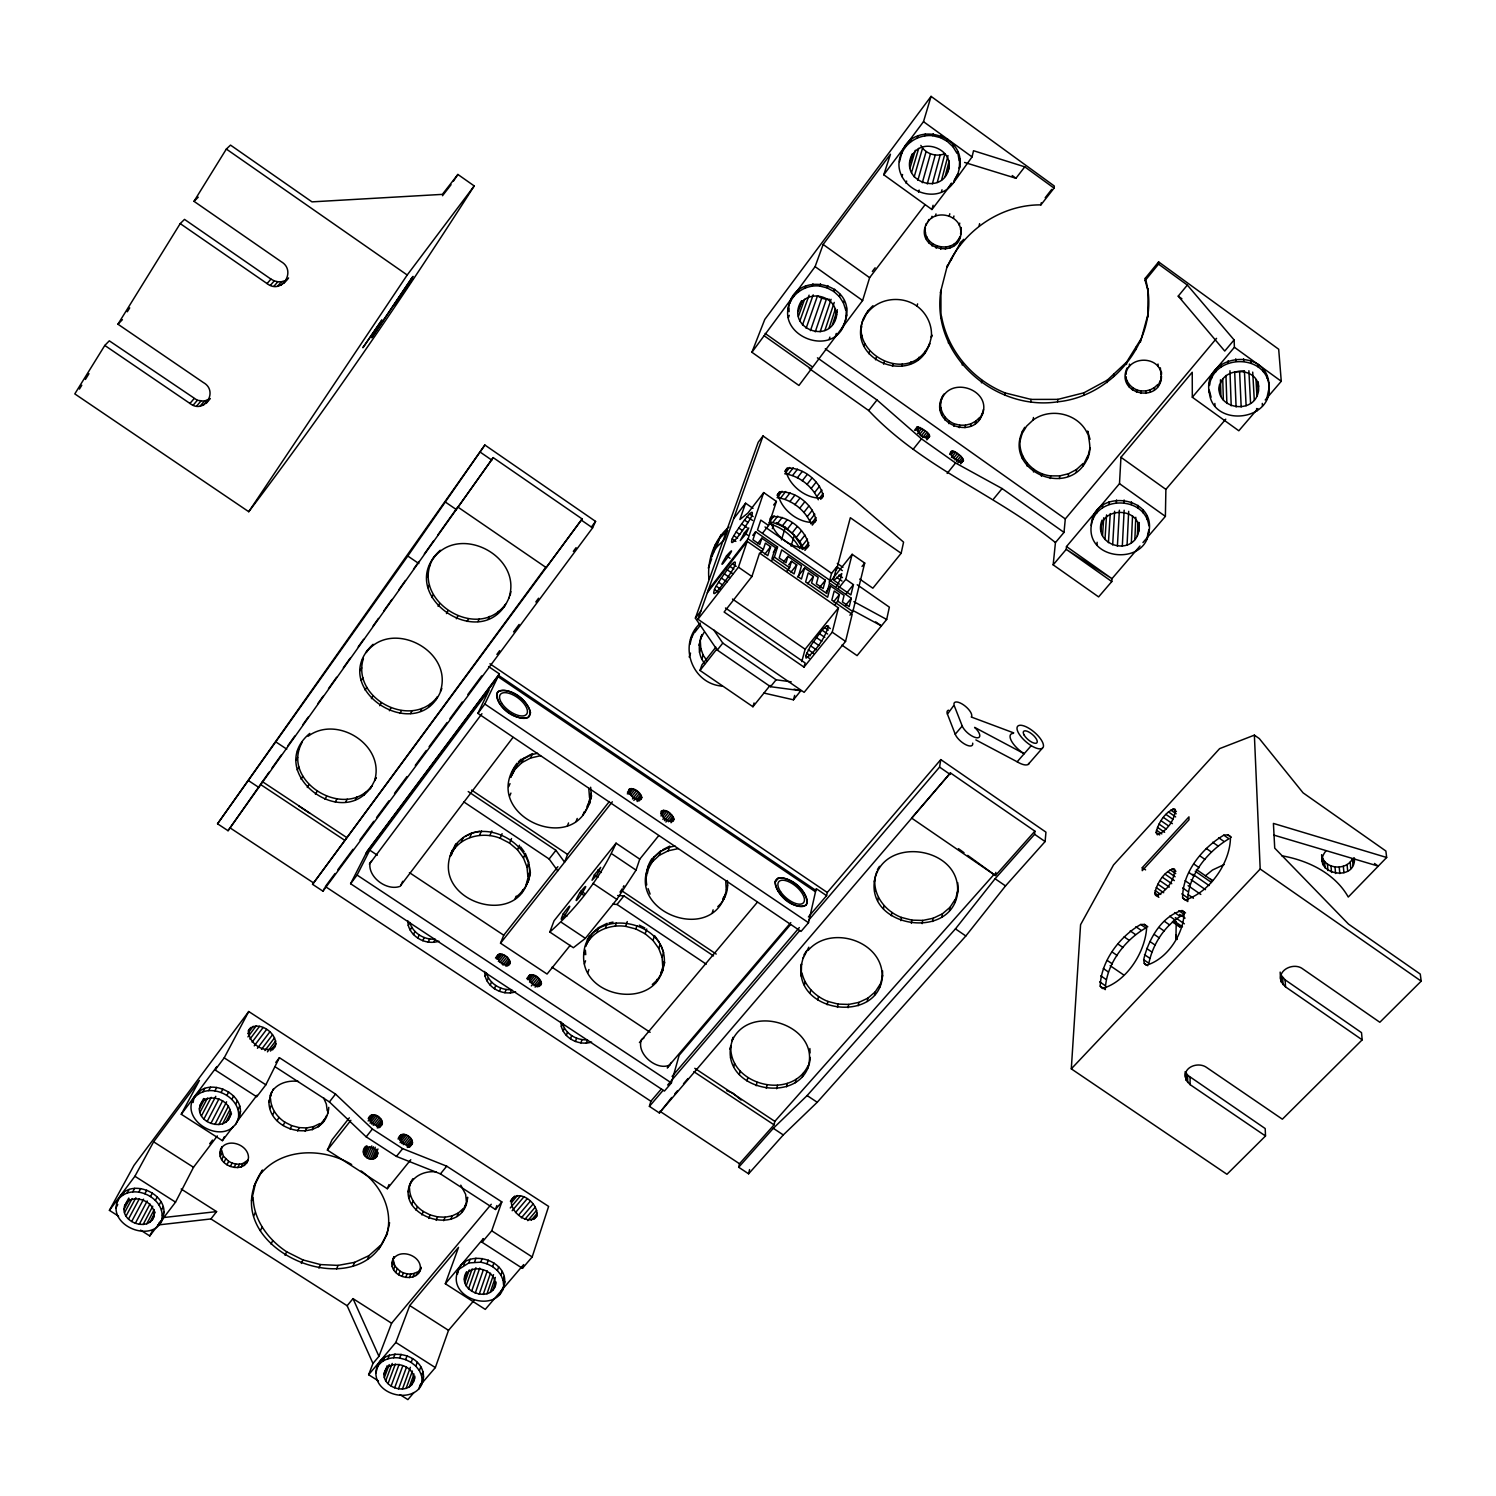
<?xml version="1.0" encoding="UTF-8"?>
<svg xmlns="http://www.w3.org/2000/svg" width="1496" height="1496" viewBox="0 0 1496 1496"><rect width="100%" height="100%" fill="white"/><g stroke="black" fill="none" stroke-linecap="round" stroke-linejoin="round"><path stroke-width="1.5" d="M1187.674 1082.487L1187.674 1075.25L1185.991 1072.688L1185.973 1079.925L1190.087 1084.619L1265.504 1135.988L1226.963 1174.285L1071.304 1068.855L1080.58 924.678L1113.529 864.95L1219.614 748.636L1254.377 735.134L1259.352 738.631L1303.072 792.843L1385.876 851.018L1386.661 857.489L1348.27 897.039C1334.787 873.178 1307.878 860.368 1281.754 855.768M1148.76 532.726C1157.212 495.064 1092.66 487.79 1091.257 525.489C1086.246 561.486 1147.918 565.769 1148.835 529.939L1146.703 539.402M1185.973 1079.925L1185.15 1071.678M1101.28 531.248C1098.12 506.022 1142.177 506.246 1138.68 531.454C1133.37 557.223 1091.987 545.778 1102.047 520.122M823.174 496.167C820.406 481.039 802.529 466.958 787.158 468.229L785.793 469.987C788.355 485.171 806.512 499.477 821.884 497.962L823.174 496.167L820.706 499.309M1160.111 383.144L1161.457 376.45C1160.316 404.294 1114.987 394.271 1127.105 367.923M779.491 492.034L778.107 493.848C780.519 509.313 799.088 524.03 814.722 522.235L816.031 520.365C813.394 504.937 795.124 490.482 779.491 492.034L777.004 495.251M940.947 318.386L940.928 290.355C930.531 354.963 994.896 411.4 1057.616 401.826C1115.418 396.16 1162.261 335.197 1145.263 278.275L1158.615 261.894L1278.687 349.241L1281.268 381.274L1265.205 399.993M1147.75 317.171L1148.124 288.803M1161.382 378.881L1160.354 367.81M808.719 545.572C806.194 529.79 787.438 514.83 771.45 516.7L770.029 518.607C772.31 534.427 791.384 549.649 807.354 547.517L808.719 545.572L804.885 550.416M1176.23 921.405L1175.931 939.469L1175.95 935.094L1177.221 939.451M1142.963 542.543L1165.384 516.382L1165.889 489.379L1225.766 419.179M1185.131 1077.101C1184.178 1066.18 1199.025 1061.749 1206.748 1067.564L1282.371 1119.195L1362.183 1039.832L1361.51 1032.633L1285.139 979.861L1280.987 975.018L1281.361 982.012L1285.513 986.874L1362.183 1039.832M1209.273 392.756C1201.643 354.141 1267.972 345.838 1269.019 385.37C1273.545 422.47 1209.853 428.006 1209.236 390.213L1211.106 397.207M1219.689 391.466C1216.51 365.248 1262.474 364.687 1258.398 391.391C1254.546 415.514 1214.21 409.306 1219.502 384.547M1161.513 372.055L1161.438 374.486C1159.213 355.263 1128.115 355.618 1125.721 374.598L1125.852 372.167M1157.979 366.426L1158.035 364.014M1157.717 386.94L1160.185 380.695M1142.327 867.605L1142.252 870.635L1188.965 819.827L1188.965 816.872L1142.327 867.605L1145.599 869.887M1148.909 523.02L1148.835 525.788C1145.001 495.531 1095.465 495.326 1091.257 525.489M1154.351 390.045L1154.426 387.595L1157.773 384.491M1148.049 291.084L1145.169 280.537L1158.54 264.119L1158.615 261.894M1268.814 392.663L1268.851 382.826M1146.946 519.075L1147.039 516.307M1150.256 392.251L1150.349 389.783L1154.426 387.595M1143.206 513.016L1143.299 510.267M1281.361 982.012C1276.499 969.875 1294.096 961.891 1302.941 969.034L1379.836 1022.273L1421.2 981.152L1420.265 974.083L1348.476 924.079L1274.723 848.139L1273.414 823.417L1386.661 857.489M1145.712 393.392L1145.805 390.924L1150.349 389.783M1138.718 526.947L1138.886 522.497M1138.68 531.454L1139.017 522.534M1137.876 508.06L1137.97 505.33M1137.353 535.792L1137.895 522.385M1354.478 858.367C1355.675 884.099 1308.645 872.523 1325.811 851.056M1145.169 280.537L1145.263 278.275M1134.847 539.663L1135.782 517.279M1141.018 393.392L1141.13 390.942C1133.613 390.026 1126.899 384.173 1125.815 376.543L1125.684 378.974M1131.35 542.824L1132.547 515.896M1140.382 342.191L1147.843 314.833M1131.313 504.545L1131.425 501.815M1136.511 392.27L1136.623 389.82M1135.745 349.653L1135.857 347.278M1127.068 545.03L1128.676 511.351M1132.472 390.082L1132.584 387.632M1122.318 546.152L1124.15 510.211M1129.349 366.52L1129.48 364.108M1129.181 386.997L1129.312 384.566M1123.964 502.712L1124.113 499.982M1126.862 383.219L1126.993 380.769M1140.008 545.984L1111.958 578.69L1111.79 581.551L1098.606 596.904L1053.165 564.852L1066.237 549.35L1066.498 546.545L1119.494 483.657L1120.953 457.29L1192.237 372.261L1192.312 397.244L1238.819 430.773L1257.893 408.539M1126.507 364.463L1126.638 362.069L1140.476 339.816M1117.4 546.134L1119.382 510.192M1116.371 502.675L1116.521 499.945M1112.669 544.937L1114.632 511.277M1108.424 542.674L1110.238 513.558M1104.983 539.476L1106.572 514.905M1109.004 504.451L1109.19 501.721M1113.604 376.524L1113.753 374.112M1102.533 535.587L1103.73 517.747M1102.421 507.911L1102.608 505.18M1096.942 545.049L1097.129 542.263M1097.035 512.81L1097.241 510.061M1107.152 382.546L1107.339 380.115L1126.638 362.069M1093.239 518.794L1093.445 516.045M1024.723 427.314C999.235 468.211 1067.994 501.179 1087.405 458.711L1090.023 447.902M673.929 819.172L673.294 821.098C667.927 822.856 661.008 817.096 660.989 811.599L661.531 810.795C666.767 809.056 672.564 814.292 673.929 819.172L671.031 822.744M1082.786 466.098L1087.611 456.149M1087.405 458.711C1092.099 449.716 1088.77 440.123 1087.667 431.054L1090.042 439.338M994.298 874.113L774.816 1121.364L774.068 1124.842L739.51 1163.738L738.687 1167.254L748.617 1173.799L783.287 1134.94L817.227 1102.272L965.836 935.972L1005.518 885.913L1045.106 841.556L1045.947 832.15L940.797 759.594L827.269 892.476L826.577 895.655L808.401 916.917M1076.278 472.1L1076.503 469.52L1083.011 463.517M1083.665 395.262L1083.889 392.812L1107.339 380.115M1053.165 564.852L1055.447 542.581L1064.011 532.389L1065.302 518.925L1216.566 338.339M1068.312 476.326L1068.574 473.727L1076.503 469.52M738.687 1167.254L773.301 1128.302L807.129 1095.558L955.439 928.885L995.083 878.75L1034.596 834.301L1034.895 831.159L950.428 772.927L911.625 818.106L995.457 875.553L1034.895 831.159M641.803 797.443L641.13 799.35C635.763 801.052 628.75 795.367 628.788 789.832L629.349 789.028C634.603 787.364 640.456 792.525 641.803 797.443L638.942 801.052M1059.448 478.496L1059.729 475.896L1068.574 473.727M1050.285 478.477L1050.566 475.878C1032.913 473.933 1017.748 457.439 1020.16 439.3M1057.616 401.826L1057.896 399.376L1083.889 392.812M995.831 872.374L995.457 875.553L967.688 855.375M805.671 655.809L806.064 658.128C816.535 650.61 824.726 638.306 828.56 626.001L826.577 625.964L822.052 630.153L810.57 645.805L805.671 655.809L809.411 658.39M1041.422 476.252L1041.74 473.671M1033.474 471.988L1033.792 469.407M536.821 1215.93C539.177 1204.243 520.197 1188.553 511.52 1199.512C508.995 1211.236 528.238 1227.094 536.821 1215.93L533.885 1219.39M1026.948 465.967L1027.285 463.405M1019.805 441.806L1022.105 433.541L1026.649 426.098L1033.119 420.002L1033.456 417.515M1022.31 458.599L1022.666 456.056M1030.744 401.863L1031.081 399.413L1057.896 399.376M876.937 871.401C855.17 929.633 963.574 945.285 957.702 882.64M1019.879 450.352L1020.235 447.828M1022.105 433.541L1022.46 431.035M163.438 1216.678C155.547 1246.766 103.692 1225 118.764 1198.82C130.358 1174.697 174.639 1196.501 161.605 1220.231C166.841 1198.352 133.256 1181.952 118.764 1198.82M963.761 239.323L960.6 242.464L946.912 267.447C962.863 230.889 1000.787 204.541 1040.917 204.877L1054.044 188.122L1054.325 186.046L931.073 96.38L764.793 319.415L751.908 352.271L798.939 385.463L862.612 300.528L869.625 277.676L925.089 204.709M954.766 902.537L957.851 890.251M123.944 1209.366C125.776 1191.77 154.275 1198.614 154.2 1214.06C152.274 1231.563 123.962 1224.738 123.944 1209.366L129.404 1199.25M541.44 983.321L540.692 985.378C535.456 987.902 526.723 980.871 529.397 975.355C534.446 973.111 540.542 978.365 541.44 983.321L538.766 986.649M949.474 910.578L949.941 907.38L955.215 899.339M1182.625 897.937L1187.805 901.527C1187.394 875.945 1207.59 851.336 1228.964 838.77L1223.803 835.179C1202.466 847.802 1182.326 872.374 1182.625 897.937L1185.075 900.012C1209.778 892.42 1230.684 862.407 1230.46 836.657L1227.842 834.805L1223.803 835.179M941.919 917.048L942.405 913.832L949.941 907.38M932.625 921.499L933.111 918.282L942.405 913.832M196.032 1094.511C175.069 1119.644 225.372 1148.535 237.976 1120.018C251.309 1095.502 206.261 1073.174 194.2 1097.952C209.066 1080.187 243.904 1097.316 237.976 1120.018M193.134 1102.496L193.676 1099.074L191.825 1102.515M1040.917 204.877L1041.253 202.783M199.379 1108.929C201.231 1090.696 230.777 1097.41 230.44 1113.622C228.495 1131.761 199.136 1125.067 199.379 1108.929L204.802 1098.681M661.475 1088.826L650.872 1101.243L649.395 1106.367L659.399 1112.968L950.428 772.927M1178.829 910.653L1184.028 914.243C1165.908 923.78 1152.855 943.378 1148.872 963.274L1143.673 959.703C1148.274 939.862 1161.457 916.132 1182.083 910.54L1185.561 912.953M1004.788 395.393L1005.181 392.943C972.681 379.872 947.623 350.812 941.47 316.086M922.191 923.649L922.714 920.433L933.111 918.282M1154.8 893.019C1157.137 883.182 1163.701 871.701 1173.78 868.634L1174.79 869.438C1174.528 880.022 1166.226 892.289 1156.071 895.58L1154.8 893.019L1158.54 895.599M219.8 1153.173L222.006 1146.74L219.8 1153.173C219.594 1168.021 246.597 1174.173 248.504 1157.567C248.355 1144.122 226.158 1136.867 220.286 1150.125M510.248 962.657L509.444 964.696C504.208 966.977 496.896 961.105 497.532 955.533L498.149 954.654C503.236 952.485 509.369 957.646 510.248 962.657L507.574 966.005M1156.071 832.449C1158.409 822.931 1164.767 812.141 1174.341 808.831L1175.314 809.523C1174.958 819.733 1166.899 831.215 1157.287 834.749L1156.071 832.449L1159.662 834.955M302.248 742.128C280.089 781.342 345.333 820.874 371.924 785.849C342.079 832.318 264.287 771.263 309.784 733.414M808.906 919.853L939.563 767.111L940.797 759.594M911.363 923.369L911.887 920.134L922.714 920.433M389.577 1222.662C373.121 1317.415 207.757 1249.179 262.529 1170.059L253.909 1186.347M268.925 1101.954L271.618 1092.342L268.925 1101.954C269.037 1134.772 326.427 1143.486 328.765 1107.358M251.478 1200.858L255.573 1182.925M900.835 920.657L901.377 917.422C885.763 911.475 873.215 895.992 874.936 878.694M441.862 688.384C420.357 748.505 325.1 688.815 373.102 644.29M435.972 699.66L437.412 696.837C411.868 730.291 350.849 698.464 363.397 658.371L361.789 661.12M1100.215 986.163L1105.32 989.641C1105.937 964.658 1124.487 940.124 1145.805 927.969L1140.719 924.491C1119.438 936.702 1100.944 961.18 1100.215 986.163L1102.346 988.482C1126.768 981.657 1145.861 951.456 1146.684 926.529L1144.403 924.416L1140.719 924.491M801.239 976.252L801.538 963.835C792.319 1015.148 885.09 1025.19 882.528 970.811M943.883 394.084C924.341 423.443 978.421 443.994 983.452 409.343M891.317 915.702L891.878 912.485M979.3 419.871L982.517 412.784M879.629 987.491L882.677 975.411M874.562 995.251L875.16 991.942L880.209 984.181M327.624 1113.604L328.372 1109.434M509.201 597.297C484.928 657.268 391.69 594.51 440.254 550.248M504.152 607.021L505.498 604.328C476.532 643.561 406.65 597.409 434.682 556.045M981.432 382.845L981.881 380.433M975.336 423.649L975.785 421.161L979.749 417.384M883.444 908.839L884.024 905.641M867.269 1001.46L867.867 998.15L875.16 991.942M970.455 426.304L970.923 423.817L975.785 421.161M440.404 691.208C453.681 650.741 391.559 618.334 366.127 652.593L367.717 649.844M964.995 427.669L965.462 425.182L970.923 423.817M877.759 900.536L878.358 897.357M858.236 1005.723L858.854 1002.395L867.867 998.15M363.659 1150.574C367.044 1142.776 381.256 1149.657 376.412 1157.025C370.316 1163.589 358.535 1153.753 365.342 1146.665M874.655 891.336L875.254 888.157M400.853 1135.09C397.281 1140.7 407.978 1149.208 412.316 1143.879C413.775 1136.96 401.639 1129.779 398.366 1138.176M959.329 427.669L959.815 425.182L965.462 425.182M848.082 1007.743L848.718 1004.433L858.854 1002.395M451.568 854.59L452.447 850.102C427.8 901.321 522.272 931.69 529.266 873.87M508.79 598.232C523.207 556.549 459.197 522.908 433.186 558.644M510.136 595.558L510.903 591.612M386.136 1236.481C394.458 1212.022 381.405 1185.169 361.116 1170.938M391.859 1263.484L393.841 1256.958L391.859 1263.484C391.896 1278.687 418.319 1283.662 421.199 1267.336L418.319 1273.507M837.48 1007.406L838.153 1004.097L848.718 1004.433M953.831 426.304L954.317 423.817C945.753 420.507 939.675 411.624 940.685 402.331M465.032 1206.861L467.612 1197.249C464.527 1241.007 388.717 1214.864 412.877 1178.68M408.184 1191.863L410.783 1182.289M375.851 1373.066C377.104 1344.549 423.405 1350.851 423.499 1376.657C422.19 1405.081 376.094 1398.704 375.851 1373.066L378.226 1364.576M383.93 1374.357C386.548 1357.788 414.261 1363.941 414.018 1379.162C411.325 1395.637 383.78 1389.522 383.93 1374.357L387.184 1365.717M948.875 423.649L949.38 421.161M962.208 365.024L962.695 362.63M590.77 795.517C580.953 860.518 477.336 816.162 517.074 763.166M419.852 1270.908C424.228 1256.191 398.946 1246.636 392.457 1260.511M827.157 1004.732L827.849 1001.422C815.47 996.467 804.96 986.257 801.968 972.98M944.78 419.89L945.304 417.403M370.709 1115.53C367.044 1121.159 377.815 1129.63 382.191 1124.338C383.743 1117.418 371.476 1110.256 368.24 1118.653M807.99 1065.9C790.823 1100.869 728.608 1084.824 730.833 1045.816C721.857 1092.716 806.438 1106.255 810.29 1057.429M525.994 885.165L529.734 871.663L529.098 864.744M421.161 1385.146L423.499 1376.657M516.513 896.759C559.822 860.911 486.256 805.521 455.42 845.128M529.509 877.086L530.444 872.598M817.807 999.908L818.499 996.598M802.436 1076.765L803.146 1073.38M941.863 415.271L942.368 412.803M457.14 1273.077C449.137 1299.332 497.009 1313.787 503.778 1286.541C512.006 1260.193 463.984 1245.719 457.14 1273.077L461.067 1265.055M457.439 1274.274L458.468 1269.375M940.161 404.78L942.05 397.169M979.151 225.784L979.6 223.633M940.273 410.128L940.797 407.66M496.092 1282.839C492.689 1305.26 454.429 1290.973 466.659 1271.675M795.367 1082.749L796.096 1079.345M810.047 993.232L810.757 989.941M786.597 1086.844L787.326 1083.422M948.389 343.051L948.913 340.714M587.554 806.868L591.275 793.235M584.581 812.44L589.256 804.231L591.275 794.974L590.658 787.233M590.808 799.369L591.612 795.666M841.911 645.113L857.096 655.622L886.679 619.456L889.353 607.152L857.227 584.768M859.751 579.083L872.86 588.209L901.134 553.296L903.584 542.132L854.908 500.375L763.035 435.953L758.21 442.255L695.378 618.147L717.276 650.087L770.534 686.701L800.828 690.722L793.46 699.81L763.97 693.059M494.596 1287.271C499.514 1271.338 472.175 1261.259 465.088 1276.088M804.38 985.172L805.11 981.9M402.742 881.294L400.386 886.212C387.071 891.485 367.698 877.254 369.998 862.837L371.775 860.761M502.544 1290.281L504.881 1281.661M776.686 1088.751L777.453 1085.329M803.128 958.282L808.812 947.211M663.682 963.63C659.381 1010.922 581.233 999.964 583.664 955.009C585.965 905.678 667.684 917.403 664.28 963.349M790.486 924.64L679.128 1055.335L671.386 1082.936L664.448 1091.052L350.606 883.725L357.077 875.067L369.736 850.158L489.08 690.124L477.897 713.368L801.052 931.41L808.513 922.695L816.218 888.624L826.577 895.655M766.326 1088.377L767.111 1084.955M748.617 1173.799L749.571 1169.573M960.095 244.633L960.6 242.464M700.371 623.103C677.669 643.71 691.507 683.896 722.25 686.122M689.993 644.383L691.919 635.95M708.954 579.345C706.916 560.346 714.303 539.532 728.926 526.985M960.544 229.636L961.049 227.486L960.638 234.18C963.499 214.526 932.663 207.084 925.912 225.616L926.492 223.484C913.738 249.121 960.208 260.472 961.124 232.03M959.478 238.593L959.983 236.424C953.195 254.788 922.621 247.401 925.37 227.878L924.809 230.029M712.152 556.662L714.134 548.022L719.613 538.317L727.711 530.388L724.457 539.532L716.304 547.499L710.787 557.26M713.386 553.202L715.369 544.581M699.006 645.281L701.923 634.641C698.351 644.215 697.604 655.51 704.934 663.644M651.994 858.536C646.796 866.184 645.225 875.908 646.702 884.94M724.943 895.655C709.422 943.583 626.319 911.083 649.283 865.006L647.226 873.907M957.197 242.539L957.702 240.389M788.093 310.401C791.309 267.803 859.209 281.51 844.997 322.014C834.375 359.62 773.544 335.74 790.617 301.033M953.943 245.774L954.448 243.605M951.306 259.855L951.811 257.649M959.254 225.242L959.74 223.11M836.825 314.254C832.113 346.81 783.941 328.204 801.594 300.677M863.865 318.106C844.436 361.004 915.533 387.67 929.671 343.5C908.296 392.681 832.131 343.65 872.953 305.726M756.209 1085.741L757.013 1082.337M924.696 353.449L925.257 351.093M949.904 248.093L950.428 245.905M959.703 158.669L959.329 168.431C967.445 134.733 913.327 119.568 901.995 152.106C886.492 183.036 933.971 210.525 953.606 182.549L972.063 156.912L973.522 150.722L1024.779 166.841L1054.044 188.122M660.652 974.981L664.205 961.479M652.312 984.48L657.511 979.843L662.186 972.101L664.748 962.302M945.397 249.308L945.921 247.121M953.42 218.136L953.943 216.004M747.009 1081.01L747.832 1077.606M834.712 320.705L837.218 311.841M918.32 359.657L918.899 357.282M844.249 324.389L846.717 314.983M940.704 249.346L941.246 247.177M739.342 1074.521L740.165 1071.136M949.287 215.892L949.81 213.778M763.035 435.953L697.94 619.232L804.137 692.349L845.558 641.41L852.178 614.295L831.813 600.139L834.207 590.976L839.406 594.585L837.723 601.13L834.824 604.739M849.934 615.23L852.832 611.64L864.707 563.076L852.14 554.305L830.972 580.803M901.995 152.106L899.526 161.624M724.064 898.816L726.495 889.634M910.466 364.052L911.064 361.677M953.606 182.549L957.945 173.76L954.13 180.418M949.306 165.476C945.902 197.94 896.946 182.25 912.466 153.639M852.14 554.305L845.764 579.289L853.449 584.637L850.887 594.941L757.5 529.958L760.791 520.103L768.551 525.507L762.81 532.875M733.713 1066.685L734.555 1063.319M830.598 586.021L827.625 597.241L805.615 581.944L808.195 572.893L813.413 576.521L811.599 582.991L826.764 593.519L829.532 583.122L851.28 598.25L849.186 606.628L842.435 601.934L844.081 595.389L830.598 586.021L826.297 591.388M936.141 248.224L936.702 246.055M948.165 188.01L951.419 183.148M959.179 160.764L957.534 151.283M730.515 1058.046L731.376 1054.68M947.604 172.077C957.44 149.301 919.46 134.827 911.176 157.978M932.045 245.999L932.588 243.829M901.658 366.333L902.275 363.958M929.128 345.838L931.877 335.011L931.335 337.348C932.513 325.249 926.735 313.319 917.029 306.156L917.609 303.875M832.244 632.191L838.452 607.881L759.557 553.071L751.908 576.521L724.12 612.032L803.988 667.123L832.244 632.191L845.558 641.41M729.992 1049.182L733.021 1037.326L732.161 1040.674C750.319 1000.936 823.268 1026.686 807.279 1069.285M957.421 175.874L959.834 166.337M940.404 292.599L947.436 265.241M945.135 176.416L949.156 160.951M957.01 153.359L952.952 146.72L953.476 144.682M941.452 191.918L942.013 189.768M928.661 242.838L929.203 240.669M935.468 216.06L936.01 213.928M892.495 366.37L893.112 363.996M931.428 218.379L931.989 216.266M926.211 238.93L926.791 236.779M941.601 179.988L947.997 155.603M833.422 579.588L836.825 566.76L842.341 570.612M924.902 234.554L925.482 232.422M928.175 221.651L928.736 219.519M836.414 570.275L850.326 517.71L901.134 553.296M751.908 352.271L815.096 266.643L823.137 244.465L890.457 154.238L883.781 174.789L931.952 209.534L933.074 205.27M800.809 967.089L803.277 957.234M275.32 1046.246C278.649 1033.904 258.808 1019.636 249.271 1029.323C245.755 1041.702 265.877 1056.12 275.32 1046.246L272.553 1049.893M829.195 582.299L831.589 573.323L836.825 566.76M952.952 146.72L947.267 141.353L947.81 139.315M937.244 182.531L944.93 153.658C936.29 157.304 925.201 153.845 920.844 145.393M803.988 667.123L805.11 662.952L725.485 607.993M883.575 364.145L884.211 361.77M932.345 183.877L940.18 154.986M804.624 567.938L801.426 579.027L798.266 576.839L801.501 565.769L787.943 556.362L786.017 562.72L779.192 557.989L781.716 549.874L825.381 580.242L823.137 588.526L816.349 583.814L818.144 577.344L804.624 567.938L797.48 576.951M793.46 699.81L794.657 695.378M801.763 661.606L805.129 649.227L838.452 607.881M982.087 415.252C992.746 390.419 951.026 375.103 941.526 399.619M927.258 183.933L935.243 155.042M947.267 141.353L940.348 137.595L940.909 135.556M874.337 881.855C881.537 834.431 962.564 846.343 957.403 893.43M727.58 885.183L726.252 889.914L725.71 880.602M875.515 359.825L876.17 357.451M918.525 192.199L919.142 190.067M659.399 1112.968L671.704 1097.484M922.321 182.718L930.456 153.864M901.359 154.182C906.296 141.896 919.61 134.303 932.7 135.706L933.261 133.686M712.227 913.028L713.125 909.849M868.839 353.673L869.513 351.317M917.852 180.305L926.118 151.526M914.168 176.846L922.565 148.16M924.809 135.837L925.407 133.798M864.015 346.137L864.688 343.8M788.654 564.908L791.515 561.299L796.732 564.927L794.077 573.922L771.973 558.569L775.433 547.648L761.838 538.186L757.593 543.646M861.359 337.685L862.051 335.366M715.855 647.151L701.905 664.897L699.997 670.451L752.937 706.748L754.059 702.952M776.405 522.553L785.381 527.303L794.339 535.344L800.846 545.142L799.818 548.583C793.46 536.896 782.614 527.265 769.542 523.993M911.532 172.582L918.694 148.403M910.092 167.795L915.328 150.292M906.015 183.185L906.651 181.053M863.173 320.406L868.204 310.439M917.235 137.95L917.852 135.93M909.961 162.821L912.597 154.107M861.06 328.914L861.771 326.596M786.728 571.322L789.589 567.695L791.515 561.299M883.781 174.789L923.5 121.662L931.073 96.38M662.186 972.101L663.177 968.847L660.839 972.718M901.938 176.622L902.574 174.527M656.052 982.61L657.043 979.338M791.047 546.152L794.339 535.344M662.728 966.36L662.092 957.309L663.57 952.447L660.933 945.397M910.522 141.914L911.158 139.876M1269.019 385.37C1265.504 353.224 1213.724 354.215 1209.423 385.501L1209.385 382.957M662.092 957.309L658.782 948.464L660.278 943.639M781.454 539.888L785.381 527.303M905.099 147.45L905.753 145.411M771.506 560.757L774.367 557.11L777.546 546.975L755.63 531.716L752.806 535.362M658.782 948.464L653.023 940.442L654.537 935.636L659.138 942.031M845.969 317.339L846.456 307.69M760.473 553.09L763.315 549.443L765.372 543.123L770.608 546.751L767.766 555.652L747.196 541.365L707.365 592.678M840.677 330.691L844.997 322.014M1268.627 390.101L1266.57 399.694M835.516 335.852L836.283 333.458M653.023 940.442L645.206 933.803L646.758 928.997M647.731 869.681L652.424 861.715L659.399 855.263L668.226 850.794L669.722 846.156L662.691 849.728M772.329 528.649L773.507 524.984M522.441 1268.328L523.656 1264.606L485.265 1309.393L445.322 1283.736L483.358 1238.595L482.067 1242.26L522.441 1268.328L532.183 1256.958L548.621 1206.412L248.729 1011.52L134.004 1165.365L109.414 1210.358L118.595 1216.192M845.708 310.046L843.482 302.996L844.249 300.659M659.399 855.263L660.933 850.626L653.958 857.058L648.123 866.483M645.206 933.803L635.875 928.979L636.922 925.781M768.551 525.507L776.405 501.422L763.708 492.577L747.85 513.109L739.865 519.561L745.588 503.198L753.03 508.378M829.102 339.499L829.887 337.105M761.838 538.186L759.781 544.488L752.937 539.738L755.63 531.716M832.393 324.819L837.349 309.728M645.674 878.601L646.702 875.478M652.424 861.715L653.958 857.058M829.046 328.166L835.46 308.718M843.482 302.996L839.462 296.675L840.228 294.357M824.876 330.541L834.244 302.416M586.376 1043.105L587.479 1039.795C576.783 1040.543 565.413 1033.998 562.533 1023.301L561.374 1026.593C564.759 1039.065 579.588 1045.891 591.593 1042.058M590.658 935.785L585.591 946.351C592.005 930.961 609.9 924.079 625.665 926.342L627.254 921.555M580.878 1042.918L582 1039.608M839.462 296.675L833.87 291.533L834.656 289.214M503.628 1285.382L503.105 1280.221L504.339 1276.499M499.907 1294.582L501.16 1290.842M639.764 859.134L616.053 843.164L554.044 920.807L549.817 932.045L573.379 947.716L585.385 938.329L616.857 899.395L636.043 870.13L639.764 859.134L658.67 835.703M503.105 1280.221L500.973 1275.153L502.226 1271.45M820.163 331.794L831.103 299.312M490.295 1292.301L495.344 1277.416M500.973 1275.153L497.401 1270.515L498.673 1266.813M575.455 1041.515L576.596 1038.205M615.286 926.061L616.371 922.864M492.895 1290.076L495.774 1281.567M697.94 619.232L738.444 567.19L747.196 541.365M708.3 590.06L748.056 538.822L763.708 492.577M487.004 1293.797L493.53 1274.667M815.264 331.813L826.334 299.331L829.513 299.312M570.5 1038.972L571.622 1035.662M483.208 1294.47L490.501 1273.227M497.401 1270.515L492.633 1266.645L493.904 1262.942M701.811 659.063L703.157 655.136L700.783 648.385L700.352 641.391M699.417 652.293L700.783 648.385M810.458 330.616L821.678 298.19L817.471 295.909L806.12 328.297M479.206 1294.264L487.266 1270.908M605.469 928.137L607.114 923.35L598.55 927.651L591.799 933.859L590.097 938.665M833.87 291.533L827.138 287.905L827.924 285.586M475.242 1293.217L483.339 1269.88M492.633 1266.645L486.985 1263.802L488.257 1260.1M587.797 972.774L588.919 969.52M566.311 1035.475L567.452 1032.165M459.74 1268.739L468.79 1262.942L480.833 1262.175L482.123 1258.491M482.067 1242.26L491.716 1230.797L501.833 1201.924L446.724 1166.188L402.686 1148.648L372.392 1129.031L335.515 1094.081L279.397 1057.691L275.769 1062.459M471.595 1291.385L479.73 1268.066M596.885 932.438L598.55 927.651M563.207 1031.249L564.347 1027.958M275.283 1066.891L329.401 1101.935L366.183 1136.848L396.421 1156.408L440.441 1173.874L495.457 1209.497L496.84 1205.57M468.491 1288.898L475.934 1267.71M584.412 964.004L585.553 960.787M466.172 1285.906L472.138 1268.963M474.643 1261.895L475.934 1258.192M583.664 955.009L585.366 950.184L585.74 954.672M689.151 657.025L690.535 653.098M789.738 303.351C794.395 291.57 807.279 284.614 819.715 286.054L820.519 283.754M802.51 324.969L813.207 294.843M464.415 1279.267L466.659 1272.928M690.535 639.839L696.22 628.414M464.789 1282.614L469.276 1269.936M418.656 1389.26L420.021 1385.446L435.336 1367.587L448.519 1330.337L473.877 1300.604M549.817 932.045C577.175 907.698 601.336 876.787 616.053 843.164M468.79 1262.942L470.099 1259.258M812.085 286.11L812.926 283.81M422.134 1380.453L421.535 1375.497L422.901 1371.701M799.874 320.911L809.112 295.161M463.704 1265.298L465.032 1261.596M421.535 1375.497L419.404 1370.617L420.769 1366.839M716.304 547.499L720.848 534.895M409.287 1387.016L414.018 1373.983M411.774 1384.885L414.916 1376.208M798.415 316.348L804.586 299.256M413.382 1382.211L414.953 1377.872M708.281 568.106L711.647 558.812M406.108 1388.419L412.429 1371.047M798.21 311.617L802.08 300.976M445.322 1283.736L458.524 1247.365L409.736 1305.559L395.842 1342.454L368.633 1374.731L378.451 1380.958M419.404 1370.617L415.869 1366.166L417.234 1362.37M415.869 1366.166L411.176 1362.426L412.559 1358.63M402.443 1389.055L410.372 1367.325M804.829 288.074L805.671 285.773M461.853 1212.227L466.322 1203.345M398.534 1388.849L406.501 1367.138M798.397 291.795L799.257 289.476M457.009 1216.51L458.3 1212.994L463.143 1208.712M394.664 1387.802L402.686 1366.11M411.176 1362.426L405.64 1359.658L407.024 1355.881M450.838 1219.39L452.147 1215.874L458.3 1212.994M376.786 1368.373C380.47 1359.64 390.942 1356.666 399.638 1358.05L401.059 1354.273M391.092 1386.025L399.133 1364.333M788.411 317.676L789.29 315.319M793.254 296.993L794.114 294.675M388.044 1383.613L395.318 1364.109M384.341 1377.573L389.222 1364.595M443.732 1220.717L445.06 1217.202L452.147 1215.874M393.616 1357.732L395.019 1353.974M385.744 1380.733L392.233 1363.417M387.95 1358.723L389.371 1354.946M436.215 1220.381L437.543 1216.865L445.06 1217.202M383.051 1360.949L384.472 1357.171M415.944 1275.583L419.665 1269.936M379.236 1364.221L380.676 1360.444M412.915 1276.986L414.28 1273.414L417.309 1272.011M368.633 1374.731L372.971 1363.454L378.956 1356.33L391.597 1323.231L491.249 1204.261M428.754 1218.417L430.1 1214.902L437.543 1216.865M589.256 804.231L590.396 801.22L588.545 804.493M409.437 1277.621L410.802 1274.05L414.28 1273.414M609.358 801.519L567.564 854.422L564.59 862.164L555.932 850.326L468.211 791.552M405.715 1277.434L407.099 1273.863L410.802 1274.05M582.954 814.965L584.113 811.935M576.072 821.472L577.232 818.443M510.379 992.914L511.632 989.679C500.823 990.464 489.454 983.77 486.462 973.055L485.153 976.271C488.65 988.763 503.479 995.794 515.578 991.848M402.05 1276.462L403.415 1272.89L407.099 1273.863M398.647 1274.76L400.03 1271.189L394.963 1266.102L393.261 1259.931M421.872 1214.939L423.237 1211.442C415.533 1206.3 409.53 1197.941 409.567 1188.385M393.579 1269.655L394.963 1266.102M567.358 825.998L568.555 822.95M395.748 1272.442L397.151 1268.87M504.881 992.746L506.134 989.51M499.44 991.324L500.711 988.108M392.233 1266.607L393.635 1263.054M416.038 1210.208L417.403 1206.711M411.624 1204.523L413.008 1201.026M494.447 988.781L495.737 985.546M408.95 1198.277L410.334 1194.78M490.22 985.247L491.511 982.03M521.58 893L522.833 889.877M378.825 1249.123L387.558 1232.966M487.06 980.983L488.351 977.767M527.789 882.434L529.023 879.311M570.219 945.341L547.069 974.046L500.524 943.191L503.741 935.206L557.896 866.67M367.586 1259.146L369.007 1255.612L380.246 1245.588M527.003 867.082L528.892 862.444L525.376 853.431L523.488 858.05L527.003 867.082L527.864 876.319M514.905 899.283L516.176 896.16M349.316 1117.849L332.019 1139.821L327.381 1150.087L387.296 1188.722L388.997 1184.552M353.168 1265.897L354.627 1262.343L369.007 1255.612M523.488 858.05L517.541 849.859L519.467 845.259M336.581 1268.945L338.059 1265.392L354.627 1262.343M373.776 1158.783L377.946 1148.965M375.272 1158.072L377.759 1152.182M376.412 1157.025L378.077 1153.098M517.541 849.859L509.575 843.108L511.52 838.527M370.241 1159.045L375.253 1147.264M372.055 1159.12L376.244 1149.302M318.91 1268.103L320.425 1264.569L338.059 1265.392M366.744 1157.717L371.793 1145.955M368.427 1158.577L373.458 1146.796M454.634 848.382L456.71 843.8L450.315 856.292C457.664 836.9 482.142 831.028 500.132 838.228L502.095 833.665M364.239 1155.174L367.605 1147.32M365.323 1156.558L369.531 1146.759M363.378 1152.07L365.903 1146.198M363.565 1153.64L366.95 1145.805M714.49 589.518C709.029 605.749 734.517 568.517 734.592 565.937C739.791 550.154 714.62 586.862 714.49 589.518L718.267 592.117M515.896 766.887L510.585 777.453L515.073 769.281L521.898 762.642L530.613 758.005L532.52 753.591L523.824 758.229L515.783 766.102M732.236 538.897C727.28 553.782 751.59 518.327 751.74 515.783C756.471 501.347 732.423 536.297 732.236 538.897L735.882 541.421M509.612 796.096L510.921 793.104M301.351 1263.447L302.903 1259.913L320.425 1264.569M489.865 835.572L491.866 831.009M521.898 762.642L523.824 758.229M515.073 769.281L517.018 764.849M508.734 786.597L510.024 783.624M479.505 835.348L481.525 830.785M433.728 942.312L435.13 939.151C424.209 939.974 412.84 933.13 409.736 922.378L408.296 925.5C411.886 938.011 426.715 945.266 438.908 941.19M428.23 942.143L429.633 938.983M285.044 1255.275L286.634 1251.759C268.252 1239.604 253.684 1220.063 253.123 1197.398M422.788 940.722L424.191 937.581M469.725 837.517L471.782 832.973L479.58 831.215M417.758 938.16L419.179 935M461.254 841.986L463.311 837.405M271.094 1244.13L272.683 1240.633M413.476 934.589L414.916 931.447M410.259 930.269L411.699 927.146M323.043 1122.505L326.614 1115.455M592.584 527.882L595.576 521.393L484.872 445.023L217.537 823.791L228.047 830.71L493.194 457.626L582.131 518.944L312.552 884.323L322.949 891.167L592.584 527.882L581.514 520.253M318.311 1126.899L324.595 1119.12M312.215 1129.91L313.786 1126.525L319.882 1123.533M305.165 1131.313L306.755 1127.928L313.786 1126.525M260.379 1230.741L262.006 1227.262M297.648 1131.013L299.237 1127.629L306.755 1127.928M253.684 1216.005L255.33 1212.527M290.149 1129.031L291.757 1125.647L299.237 1127.629M477.897 713.368L484.854 704.036L499.346 673.855L488.575 666.562M283.193 1125.516L284.801 1122.15C276.91 1116.876 270.776 1108.368 270.57 1098.606M277.228 1120.71L278.854 1117.344M272.683 1114.894L274.31 1111.547M241.267 1166.936L242.932 1163.533L248.205 1159.905L246.541 1163.327M269.841 1108.499L271.487 1105.151M244.241 1165.477L245.905 1162.074M237.808 1167.628L239.491 1164.206L242.932 1163.533M234.087 1167.46L235.788 1164.056L239.491 1164.206M230.384 1166.487L232.086 1163.084L235.788 1164.056M226.943 1164.748L228.645 1161.345L223.428 1156.128L221.52 1149.788M223.989 1162.373L225.69 1158.97M233.245 1126.413L222.399 1140.663L181.259 1114.258L216.939 1066.555L215.125 1069.958L256.714 1096.792L265.858 1084.806L279.397 1057.691M221.707 1159.531L223.428 1156.128M497.102 614.127L498.467 611.415M235.564 1124.562L239.715 1116.558M220.286 1156.389L221.988 1153.005M222.399 1140.663L224.437 1136.642M488.164 619.101L489.529 616.389M238.799 1114.875L240.557 1111.416M350.606 883.725L367.212 851.13L499.346 673.855M238.014 1109.49L239.771 1106.03M225.859 1122.262L231.132 1111.958M235.639 1104.198L237.397 1100.738M228.327 1119.906L231.487 1113.716M623.178 887.165L623.907 885.726M218.902 1124.618L228.439 1106.049M231.843 1099.392L233.619 1095.951M477.916 621.607L479.318 618.895M222.642 1123.87L230.047 1109.434M214.9 1124.468L226.607 1101.785M140.605 1230.142L149.768 1235.958L175.537 1202.148L193.508 1167.291L217.331 1135.932M159.324 1224.57L161.175 1220.998L158.744 1223.298M226.887 1095.39L228.682 1091.949M429.165 706.486L430.624 703.662M149.768 1235.958L152.555 1230.61M162.353 1215.313L164.186 1211.76M210.899 1123.403L222.642 1100.738M370.372 788.785L376.169 777.696L374.617 780.632C385.332 745.083 336.918 714.677 308.12 736.256M221.109 1092.473L222.904 1089.032M467.07 621.495L468.491 618.783M420.488 711.236L421.966 708.412M207.159 1121.533L218.958 1098.868M161.493 1210.133L163.345 1206.58M146.758 1223.84L154.238 1209.591M149.862 1222.325L155.191 1212.153M203.942 1118.952L215.779 1096.325M322.949 891.167L324.557 888.1M159.118 1205.065L160.988 1201.512M152.237 1220.063L154.369 1216.005M155.378 1200.428L157.23 1196.875M312.552 884.323L546.077 566.834M143.13 1224.532L152.76 1206.225M201.474 1115.848L211.198 1097.353M214.919 1090.827L216.714 1087.405M208.711 1090.603L210.525 1087.181M139.24 1224.364L149.974 1204.018M199.922 1112.426L207.495 1098.064M410.502 713.611L411.998 710.768M135.332 1223.317L147.188 1200.97M456.355 618.764L457.795 616.053M150.498 1196.557L152.368 1193.023M215.125 1069.958L224.194 1057.859L248.729 1011.52M199.903 1105.581L203.624 1098.532M363.79 795.348L365.361 792.394M131.667 1221.484L143.579 1199.156M202.932 1091.781L204.746 1088.359M128.525 1218.997L139.371 1198.707M399.918 713.442L401.433 710.6M144.85 1193.733L146.72 1190.199M197.977 1094.287L199.81 1090.865M355.356 799.893L356.946 796.938M269.972 1095.67L273.6 1088.639M126.075 1216.005L135.874 1197.772M138.791 1192.125L140.68 1188.591M181.259 1114.258L199.417 1080.411L153.621 1141.803L134.902 1176.267L109.414 1210.358M446.463 613.603L447.921 610.91M124.523 1212.714L132.153 1198.558M345.632 802.137L347.222 799.182M124.411 1206.15L128.787 1198.072M132.751 1191.863L134.659 1188.329M127.16 1192.948L129.086 1189.432M389.409 710.75L390.942 707.907M116.52 1203.177L118.446 1199.624M335.291 801.912L336.899 798.958M122.392 1195.323L124.318 1191.788M115.828 1208.095L117.754 1204.561M451.044 853.15L455.719 844.081M438.085 606.348L439.544 603.673M512.53 771.45L515.26 766.476M379.685 705.701L381.237 702.877M324.987 799.257L326.614 796.321M667.328 1068.069L671.386 1062.478M431.764 597.502L433.242 594.828M799.294 307.035C806.344 287.643 838.415 295.815 835.815 316.124M315.432 794.339L317.077 791.403M371.419 698.669L372.99 695.846M427.931 587.629L429.427 584.973M365.136 690.086L366.726 687.281M307.278 787.494L308.943 784.559M426.865 577.4L428.361 574.763M586.993 806.381L589.293 802.342M428.66 567.526L430.156 564.89M700.558 638.53L704.018 632.471M361.303 680.53L362.892 677.744M301.051 779.173L302.734 776.256M360.143 670.657L361.752 667.889M409.399 1185.748C413.644 1175.351 425.706 1170.527 436.346 1171.929M217.537 823.791L407.791 556.026L484.872 445.023M297.18 769.916L298.882 767.018M587.217 939.881L589.499 935.991M295.965 760.379L297.648 757.481M594.38 874.842L592.042 880.265L597.278 874.487L600.681 867.381L594.38 874.842L598.026 877.292M297.461 751.179L299.144 748.299M563.3 913.719C553.819 934.476 581.663 889.185 563.3 913.719L566.928 916.132M836.376 586.413L840.528 579.027L841.743 573.585L833.945 580.355L839.331 584.095M228.047 830.71L269.093 772.123M420.021 1385.446L422.508 1381.332M722.736 898.853L725.167 894.87M502.039 1289.421L503.778 1286.541M104.795 345.445L74.8 393.897L248.747 511.707C328.447 406.351 403.022 297.18 474.213 185.934L457.888 174.452L442.367 194.368L311.972 201.867L230.515 145.112L226.345 149.058L193.994 201.324L281.154 261.65C296.956 270.626 281.734 295.18 267.055 283.567L180.212 223.596L117.941 324.202L203.381 382.546C218.94 391.129 204.185 414.785 189.955 403.453L104.795 345.445L109.302 340.826L197.341 400.292L204.279 401.171L210.3 398.572L206.224 403.415M79.4 389.11L81.794 385.239M85.384 379.46L88.975 373.663M127.291 311.785L129.722 307.858M803.857 955.028L806.344 951.119M877.441 869.587L879.498 866.334M622.224 888.792L619.999 892.121M579.85 892.682C565.75 918.581 598.288 870.148 579.85 892.682L583.496 895.113M453.325 181.297L457.888 174.452M248.747 511.707L407.211 275.002L474.213 185.934M726.551 555.876C710.376 582.225 743.512 536.391 726.551 555.876L729.992 558.27M744.391 532.838L740.277 540.58L745.812 534.053L748.767 527.957L744.391 532.838L747.85 535.231M271.805 768.327L281.248 755.05M287.999 745.55L294.749 736.069M302.846 724.681L308.251 717.089M317.694 703.812L323.099 696.22M328.503 688.628L336.6 677.258M343.351 667.758L350.101 658.277M358.199 646.889L363.584 639.297M373.046 626.02L378.451 618.428M383.836 610.836L391.933 599.466M398.684 589.966L405.435 580.485M413.532 569.097L418.936 561.505M424.34 553.931L433.784 540.636M437.842 534.951L458.094 506.49M493.194 457.626L457.982 507.144L546.19 567.601L582.131 518.944M1322.165 861.247L1321.641 854.796C1323.792 869.213 1345.895 871.27 1352.403 858.985L1353.057 865.473M496.896 654.425L499.664 650.667M513.577 631.929L519.131 624.449M535.811 601.953L538.579 598.213M573.323 551.37L576.11 547.63M591.406 527.022L595.576 521.393M335.029 873.514L325.361 886.548L650.872 1101.243M337.797 869.774L353.019 849.279M359.938 839.948L373.776 821.304M376.543 817.583L388.979 800.79M394.514 793.348L406.968 776.555M415.271 765.372L426.341 750.468M429.09 746.728L447.08 722.493M449.847 718.772L462.301 701.998M467.837 694.537L481.656 675.893M366.352 852.795L498.598 675.407L815.825 890.363M365.66 854.16L498 676.66L815.488 891.784M369.381 864.164L481.936 713.704M248.093 1031.118L250.842 1027.453M247.7 1033.624L253.198 1026.293M247.925 1036.878L256.171 1025.901M249.944 1039.122L259.537 1026.331M252.113 1042.151L263.109 1027.528M254.245 1045.854L266.606 1029.435M257.443 1048.303L269.822 1031.903M261.501 1049.351L272.515 1034.764M264.886 1050.585L274.535 1037.831M267.429 1051.838L275.713 1040.898M270.458 1051.071L275.993 1043.778M400.984 885.09L512.978 737.435M209.683 1143.785L212.507 1140.083M872.336 271.468L875.123 267.784M237.322 1121.084L257.031 1095.203M931.952 209.534L951.363 184.064M733.62 518.757L745.588 503.198M784.708 471.39L787.158 468.229M789.682 467.5L784.802 473.821C799.126 475.728 812.739 486.443 818.275 499.758M157.641 1225.018L210.917 1218.941L216.583 1211.61L181.166 1189.021M964.602 162.447L1015.952 178.267L1024.779 166.841M788.336 474.12L793.217 467.818M792.618 475.466L797.499 469.183M782.071 491.249L777.116 497.644C791.683 499.421 805.559 510.398 811.056 523.955L816.068 517.597M442.498 195.733L451.044 184.719M773.619 505.012L776.405 501.422M780.706 497.925L785.662 491.53M797.368 477.766L802.249 471.464M785.063 499.271L790.019 492.876M770.309 520.72L774.105 515.84M695.378 618.147L700.801 611.153M802.249 480.833L807.129 474.55M769.038 522.347L772.721 522.59L777.77 516.101M789.888 501.571L794.844 495.176M806.961 484.48L811.861 478.215M772.721 522.59L777.172 523.918L782.221 517.429M694.855 632.284L700.521 625.01M794.844 504.676L799.818 498.299M329.401 1101.935L335.515 1094.081M1055.447 542.581C995.756 494.447 921.891 467.257 868.709 410.559L876.974 399.974L817.433 357.843M811.169 488.463L816.068 482.198M777.172 523.918L782.09 526.237L787.158 519.767M799.612 508.36L804.605 502.002M764.924 554.025L770.608 546.751M814.609 492.521L819.509 486.256M1045.18 197.752L1051.725 189.394M782.09 526.237L787.158 529.378L792.226 522.927M803.894 512.417L808.869 506.059M773.301 552.398L777.546 546.975M817.022 496.373L821.94 490.09M808.756 542.693L803.651 549.163L799.911 541.533L792.039 533.156L797.088 526.704M819.49 498.187L823.193 493.474M807.373 516.55L812.347 510.192M796.377 537.307L801.445 530.837M809.804 520.496L814.815 514.119M557.728 870.84L549.125 859.003L555.932 850.326M812.272 525.133L816.031 520.365M783.68 561.785L787.943 556.362M799.911 541.533L804.998 535.082M699.997 670.451L716.808 649.096M717.276 650.087L722.792 643.093L713.742 629.947M802.398 545.572L807.485 539.121M327.381 1150.087L350.868 1120.298M791.01 572.145L796.732 564.927M500.524 943.191L612.332 801.781M495.494 958.02L498.149 954.654M369.288 1118.054L371.756 1114.931M496.504 957.496L499.159 954.13M627.46 792.207L630.321 788.598M914.542 430.287L917.31 426.79C944.481 438.141 917.852 444.237 917.31 426.79M368.147 1120.953L373.084 1114.707M496.485 959.011L500.468 953.981M627.329 793.927L631.611 788.523M915.776 430.418L918.544 426.921M369.68 1121.102L374.617 1114.875M498.037 959.254L502.02 954.224M628.862 794.245L633.163 788.841M917.31 430.942L920.077 427.445M370.092 1123.197L376.263 1115.418M498.355 961.535L503.685 954.841M630.545 794.937L634.828 789.533M917.628 433.541L921.779 428.324M371.719 1124.076L377.89 1116.297M500.038 962.47L505.349 955.776M632.247 795.928L636.548 790.543M919.423 434.7L923.574 429.464M373.233 1125.235L379.404 1117.456M501.59 963.667L506.92 956.973M632.453 798.976L638.156 791.777M921.162 436.047L925.313 430.811M366.183 1136.848L372.392 1129.031M375.739 1125.029L380.695 1118.802M502.937 965.051L508.266 958.356M633.855 800.397L639.577 793.198M913.102 449.38L921.48 438.852L955.57 462.975L1002.114 488.556L1064.011 532.389M922.733 437.505L926.884 432.288M807.672 583.721L813.413 576.521M376.712 1126.507L381.667 1120.28M505.311 964.864L509.313 959.834M636.417 800.08L640.718 794.675M925.426 437.243L928.193 433.765M377.31 1127.984L382.265 1121.757M505.985 966.323L509.986 961.311M637.165 801.538L641.466 796.134M926.379 438.646L929.147 435.168M378.731 1127.816L382.452 1123.141M926.884 439.861L929.671 436.383M379.722 1127.46L382.191 1124.338M819.658 587.423L825.381 580.242M838.489 588.358L845.764 579.289M526.723 978.683L529.397 975.355M398.142 1139.111L401.863 1134.473M527.714 978.141L530.388 974.812M399.451 1138.886L403.191 1134.248M527.677 979.656L531.678 974.644M660.858 813.843L663.738 810.252M949.623 454.373L952.41 450.913C956.225 451.474 967.837 460.431 961.217 462.096C957.384 461.572 945.734 452.54 952.41 450.913M399.731 1140.588L404.705 1134.398M529.191 979.88L533.212 974.887M660.952 815.937L665.271 810.57M951.138 454.877L953.924 451.418M833.646 601.766L839.406 594.585M862.014 566.442L864.707 563.076M400.124 1142.663L406.332 1134.922M529.509 982.143L534.857 975.486M662.616 816.61L666.936 811.243M951.437 457.477L955.607 452.278M401.751 1143.524L407.959 1135.801M752.937 706.748L770.122 685.392M531.174 983.059L536.522 976.421M662.878 819.397L668.637 812.235M953.214 458.618L957.403 453.419M770.534 686.701L776.106 679.782L791.234 681.839M846.156 593.688L853.449 584.637M403.247 1144.683L409.474 1136.96M531.379 985.92L538.074 977.617M664.486 820.65L670.245 813.487M954.953 459.964L959.142 454.765M405.771 1144.496L410.746 1138.306M396.421 1156.408L402.686 1148.648M534.072 985.658L539.439 979.001M665.907 822.052L671.667 814.909M956.524 461.423L960.713 456.224M947.155 473.428L955.57 462.975M406.762 1145.973L411.737 1139.784M535.119 987.136L540.486 980.478M668.488 821.753L672.807 816.386M957.833 462.919L962.022 457.72M407.361 1147.451L412.354 1141.261M537.158 986.949L541.178 981.956M670.694 821.416L673.574 817.845M960.189 462.582L962.994 459.122M845.52 605.394L851.28 598.25M408.801 1147.301L412.541 1142.663M960.731 463.816L963.536 460.357M409.811 1146.965L412.316 1143.879M612.799 904.22L617.006 904.444L623.944 895.88L713.536 955.925M387.296 1188.722L410.783 1159.718M440.441 1173.874L446.724 1166.188M993.643 498.879L1002.114 488.556M372.971 1363.454L347.147 1305.727L353 1298.622L391.597 1323.231M1187.338 285.063L1234.107 339.929L1224.738 351.055L1178.231 296.133L1187.338 285.063L1158.54 264.119M495.457 1209.497L501.833 1201.924M639.428 1042.544L757.2 902.425M775.583 881.387L778.518 877.909C791.833 877.404 806.4 889.522 807.223 903.004L806.082 905.174C792.637 910.204 775.751 894.832 775.152 881.294L778.518 877.909M510.379 1201.307L514.755 1196.108M203.419 405.136L207.514 400.292M511.576 1202.485L517.41 1195.547M1192.312 397.244L1234.406 347.278L1234.107 339.929M510.286 1207.945L520.515 1195.809M512.174 1210.732L523.862 1196.893M200.184 406.033L204.279 401.171M515.522 1212.545L527.228 1198.707M518.682 1214.958L530.369 1201.138M972.699 743.157A11.164 4.432 40.3 0 1 965.892 744.746A11.164 4.432 40.3 0 1 955.383 734.63L947.436 714.134L954.074 705.102A11.07 4.338 40.1 0 1 963.574 704.915A11.07 4.338 40.1 0 1 971.259 717.014L1013.746 732.909M521.393 1217.819L533.118 1204M196.687 406.033L200.801 401.171M524.984 1219.221L535.25 1207.122M527.826 1220.661L536.634 1210.301M531.286 1220.212L537.176 1213.312M193.208 405.154L197.341 400.292M667.478 1067.415L790.804 922.621M955.215 734.218L962.227 726.009L954.355 705.962M189.955 403.453L194.087 398.609M672.078 1076.428L799.313 927.557M649.395 1106.367L663.065 1090.378M667.627 1085.049L799.799 930.512M413.943 1392.533L407.866 1399.62L400.03 1394.646M674.659 1094.043L677.613 1090.603M683.522 1083.721L687.954 1078.56M283.791 283.436L288.578 277.919M280.893 285.25L287.625 278.985M277.545 286.204L281.416 281.734L284.745 280.781M273.955 286.222L277.845 281.753L281.416 281.734M975.878 739.922L1017.168 761.782L1031.23 745.644M270.383 285.325L274.273 280.874L277.845 281.753M1028.145 764.456L1042.188 748.374A16.55 6.339 40.6 0 0 1029.248 728.496A16.55 6.339 40.6 0 0 1019.337 734.368A16.55 6.339 40.6 0 0 1042.188 748.374M267.055 283.567L270.963 279.116L274.273 280.874M1071.304 1068.855L1260.193 869.026L1254.377 735.134M117.941 324.202L122.41 319.639M867.53 312.72C879.031 297.816 901.92 295.292 917.029 306.156M180.212 223.596L184.513 219.388L270.963 279.116M518.457 761.819L521.225 759.127M193.994 201.324L198.257 197.173M272.945 1090.117C279.041 1082.637 289.177 1080.187 298.415 1081.44M260.902 1173.481C283.099 1147.376 323.94 1147.881 351.654 1164.543M652.873 858.405L659.96 851.879L668.899 847.334L675.014 845.988M717.781 906.595C725.074 900.33 728.758 890.027 727.318 880.527M808.083 950.446C831.252 923.574 885.052 941.751 882.098 978.702M1205.552 875.702L1212.489 870.018L1224.083 864.595M670.077 1064.834C656.931 1071.66 635.725 1053.427 641.541 1039.533L643.86 1038.074M1033.119 420.002C1050.603 407.211 1078.466 413.457 1087.461 433.56M522.702 759.37L531.529 754.676L537.606 753.273M465.013 836.526L471.782 832.973M1236.089 406.987L1234.686 371.924L1244.41 370.709L1246.112 405.771M530.613 758.005L540.617 755.704M668.226 850.794L678.286 848.606M609.078 922.939L613.005 922.097M163.307 1217.576L216.583 1211.61M1172.397 921.817L1179.615 926.791L1182.457 926.753L1173.406 920.508M1141.13 390.942L1145.805 390.924M1050.566 475.878L1059.729 475.896M617.624 895.543L623.944 895.88M794.021 689.151L800.828 690.722M932.7 135.706L940.348 137.595M819.715 286.054L827.138 287.905M821.678 298.19L826.334 299.331M1005.181 392.943L1031.081 399.413M954.317 423.817L959.815 425.182M901.377 917.422L911.887 920.134M625.665 926.342L635.875 928.979M827.849 1001.422L838.153 1004.097M480.833 1262.175L486.985 1263.802M399.638 1358.05L405.64 1359.658M1273.825 835.086L1378.265 866.128L1374.469 863.454M726.701 1090.64L732.797 1093.052L741.1 1100.009M400.03 1271.189L403.415 1272.89M286.634 1251.759L302.903 1259.913M423.237 1211.442L430.1 1214.902M228.645 1161.345L232.086 1163.084M284.801 1122.15L291.757 1125.647M298.751 805.989L309.878 813.375M500.132 838.228L509.575 843.108M639.297 925.145L644.888 928.025M853.898 601.673L886.679 619.456M852.757 610.368L881.425 625.889L875.702 621.906M134.902 1176.267L175.537 1202.148M395.842 1342.454L435.336 1367.587M153.621 1141.803L193.508 1167.291M409.736 1305.559L448.519 1330.337M210.917 1218.941L347.147 1305.727M224.194 1057.859L265.858 1084.806M491.716 1230.797L532.183 1256.958M229.86 827.737L313.356 882.79M659.886 1111.248L739.51 1163.738M369.736 850.158L377.347 855.207M262.342 781.604L346.324 837.293M694.78 1068.294L774.816 1121.364M260.603 784.521L344.753 840.303M693.864 1071.678L774.068 1124.842M248.243 780.445L258.845 787.457M773.301 1128.302L783.287 1134.94M357.077 875.067L671.386 1082.936M409.437 872.635L503.741 935.206M551.987 967.201L650.143 1032.315M561.598 922.49L585.385 938.329M276.031 742.016L286.764 749.159M807.129 1095.558L817.227 1102.272M471.577 790.094L567.564 854.422M622.224 891.055L716.21 954.055M592.921 883.369L616.857 899.395M463.76 801.856L549.125 859.003M617.006 904.444L706.262 964.172M580.99 891.055L584.637 893.486M612.163 854.066L636.043 870.13M597.745 870.036L601.392 872.486M484.854 704.036L808.513 922.695M489.94 663.794L827.269 892.476M1187.674 1075.25L1265.205 1128.564L1265.504 1135.988M407.791 556.026L418.861 563.562M955.439 928.885L965.836 935.972M1107.264 960.451L1112.313 963.91M1110.107 965.649L1123.459 974.794M1103.337 968.529L1108.386 971.989M1100.738 975.822L1105.806 979.282M1099.672 981.843L1104.759 985.303M1146.609 948.427L1151.789 951.98M1124.15 936.851L1129.181 940.311M1144.477 954.616L1149.657 958.188M1118.017 944.07L1123.066 947.529M1143.673 959.703L1144.253 963.349L1147.731 965.724M1112.276 952.111L1117.306 955.57M445.397 502.076L456.504 509.687M995.083 878.75L1005.518 885.913M1174.248 922.733L1179.615 926.791M1164.393 921.312L1169.554 924.883M939.563 767.111L950.184 774.442M480.59 452.39L491.791 460.114M1034.596 834.301L1045.106 841.556M1159.12 927.52L1164.281 931.073M1144.403 924.416L1147.806 926.753M1154.183 934.402L1159.344 937.955M1135.894 926.716L1140.943 930.194M722.792 643.093L776.106 679.782M1149.919 941.526L1155.099 945.079M1130.228 930.923L1135.296 934.402M727.243 569.845L732.909 573.753M819.191 633.5L824.782 637.371M1165.047 874.15L1174.379 880.602M1182.663 887.932L1187.805 891.504M1187.974 894.477L1193.434 898.236M724.288 573.81L729.936 577.718M816.199 637.408L821.79 641.279M1162.429 877.254L1171.761 883.706M1181.803 893.823L1186.964 897.394M1159.98 880.677L1169.311 887.109M721.334 578.036L727 581.944M813.263 641.597L818.854 645.468M1157.867 884.192L1165.328 889.353M718.604 582.243L722.381 584.843M810.57 645.805L816.162 649.675M1156.24 887.558L1163.701 892.719M716.285 586.152L720.044 588.77M808.308 649.75L813.918 653.621M1155.193 890.588L1160.803 894.458M732.498 599.055L805.129 649.227M806.643 653.154L810.383 655.753M1155.099 894.72L1158.858 897.32M1179.652 914.374L1185.094 918.133M1174.584 912.579L1179.764 916.169M1175.314 917.59L1184.365 923.836M1169.666 916.225L1174.846 919.797M736.163 531.996L739.791 534.521M1199.942 855.918L1205.065 859.471M1157.437 827.307L1164.636 832.318M733.938 535.736L737.565 538.261M1156.445 830.168L1161.831 833.908M1194.051 864.146L1199.175 867.699M1196.389 869.494L1212.602 880.751L1210.75 879.293M1195.211 871.214L1211.48 882.49M1192.798 874.262L1209.086 885.557M1189.002 872.579L1194.126 876.132M826.577 625.964L830.317 628.563M1191.003 879.611L1205.495 889.671M738.444 567.19L751.908 576.521M732.442 563.749L736.219 566.367M824.558 627.572L828.298 630.171M1172.191 868.727L1175.931 871.327M1170.096 869.737L1175.706 873.627M1185.112 880.695L1190.255 884.248M730.029 566.404L733.807 569.022M822.052 630.153L827.643 634.024M1188.105 885.651L1200.821 894.458M1167.665 871.588L1175.127 876.768M1227.842 834.805L1231.302 837.199M837.293 563.431L842.921 567.339M1218.623 837.723L1223.765 841.294M838.901 575.081L842.491 577.587M226.345 149.058L407.211 275.002M1260.193 869.026L1421.2 981.152M749.533 514.063L753.161 516.587M1172.808 808.999L1176.417 811.524M764.998 526.966L831.589 573.323M836.601 577.306L842.005 581.065M1170.788 810.065L1176.193 813.805M747.177 516.7L752.619 520.477M1212.639 842.248L1217.781 845.82M1168.451 811.898L1175.65 816.91M744.484 520.047L748.112 522.572M1165.926 814.404L1173.126 819.415M741.642 523.88L747.065 527.658M1163.402 817.414L1172.397 823.66M1206.281 848.456L1211.405 852.028M1161.046 820.724L1168.245 825.717M738.8 527.957L742.427 530.482M1159.026 824.09L1166.207 829.083M748.056 538.822L763.315 549.443M774.367 557.11L789.589 567.695M837.723 601.13L852.832 611.64M765.148 333.44L812.178 366.707M1066.498 546.545L1111.958 578.69L1066.237 549.35L1111.79 581.551M764.232 335.815L811.374 369.157M809.28 368.54L868.709 410.559M825.287 348.811L1065.302 518.925M823.137 244.465L869.625 277.676M1120.953 457.29L1165.889 489.379M815.096 266.643L862.612 300.528M1119.494 483.657L1165.384 516.382M1012.194 175.537L1015.952 178.267M1178.231 296.133L1181.896 298.789M923.5 121.662L972.063 156.912M1234.406 347.278L1281.268 381.274M958.45 848.643L964.004 852.683M787.158 529.378L792.039 533.156M1182.083 910.54L1184.121 912.317C1183.916 933.747 1167.104 959.478 1146.198 965.257L1144.253 963.349M876.974 399.974L921.48 438.852M460.787 1185.169L465.63 1194.332L466.322 1200.764M520.645 846.904L524.198 851.804M703.157 655.136L707.309 661.213M353 1298.622L378.956 1356.33M323.547 1097.709L326.352 1104.142L327.213 1110.724M962.227 726.009L962.395 726.42A11.183 4.395 40.2 0 0 976.103 737.678A11.183 4.395 40.2 0 0 976.402 729.188L974.607 727.374L1024.199 753.722A16.512 6.395 40.6 0 1 1011.427 740.931A16.512 6.395 40.6 0 1 1013.316 733.358M648.067 888.605L650.106 894.084M800.846 545.142L802.286 549.481M947.436 714.134L947.155 713.274A11.052 4.357 40.1 0 1 948.614 710.189M407.735 920.601L408.296 925.5M1353.88 857.694L1354.31 861.995M484.667 971.428L485.153 976.271M1350.159 862.07L1350.795 868.559M1347.055 864.538L1347.69 871.027M1343.333 866.259L1343.932 872.748M1339.219 867.1L1339.818 873.589M1335.012 866.988L1335.591 873.496M560.944 1021.824L561.374 1026.593M1330.991 865.978L1331.552 872.467M1327.42 864.09L1327.981 870.56M1324.558 861.472L1325.101 867.942M1322.595 858.311L1323.119 864.763M588.77 788.205L589.536 797.742M1267.018 375.776L1267.206 378.301M1263.278 369.456L1263.447 371.98M1262.287 403.396L1262.456 405.977M1257.874 364.295L1258.024 366.819M1258.248 382.041L1258.529 386.66M1257.837 382.135L1258.398 391.391M1256.004 379.704L1256.939 395.973M1256.621 408.52L1256.771 411.101M1252.713 372.111L1254.284 400.068M1251.161 360.667L1251.292 363.154M1285.139 979.861L1285.513 986.874M1282.689 977.655L1283.063 984.686M1248.88 370.728L1250.581 403.396M1280.165 972.082L1280.539 979.076M1243.606 358.797L1243.737 361.284M809.878 1048.528L810.084 1052.978M1239.623 371.906L1241.175 406.987M788.972 308.064L789.121 311.692M1235.752 358.816L1235.846 361.321M1229.955 370.746L1231.208 405.79M1228.123 360.742L1228.216 363.248M1225.972 375.459L1226.87 403.434M1222.737 379.18L1223.354 400.105M1221.241 364.426L1221.316 366.931M1220.456 379.797L1220.904 396.029M1215.593 369.606L1215.65 372.111M1214.864 403.453L1214.92 406.033M1211.554 375.926L1211.592 378.451M1190.087 1077.382L1190.087 1084.619M1029.229 763.166A16.493 6.433 40.6 0 1 1017.168 761.782M530.5 712.788L528.462 717.388C514.811 721.165 496.167 707.458 496.953 693.078L498.598 691.189C512.062 687.636 527.303 699.885 530.5 712.788M363.416 346.885L362.911 347.764L381.966 319.938L363.416 346.885M395.056 304.324L394.533 305.203L412.84 278.48L395.056 304.324M411.494 278.424L371.7 337.741L413.008 276.386L411.494 278.424M1024.143 735.078A8.77 3.366 40.6 0 0 1036.298 743.194A8.77 3.366 40.6 0 0 1030.37 732.928A8.77 3.366 40.6 0 0 1024.143 735.078M501.59 702.989A16.437 7.817 36.9 0 0 525.769 715.013A16.437 7.817 36.9 0 0 513.128 694.929A16.437 7.817 36.9 0 0 501.59 702.989M499.197 702.746A19.729 9.369 36.9 0 0 528.219 717.164A19.729 9.369 36.9 0 0 513.016 693.041A19.729 9.369 36.9 0 0 499.197 702.746M780.557 891.635A16.213 7.555 40.4 0 0 803.408 902.836A16.213 7.555 40.4 0 0 789.57 882.116A16.213 7.555 40.4 0 0 780.557 891.635M778.444 891.541A19.448 9.069 40.4 0 0 805.839 904.968A19.448 9.069 40.4 0 0 789.234 880.097A19.448 9.069 40.4 0 0 778.444 891.541"/></g></svg>
